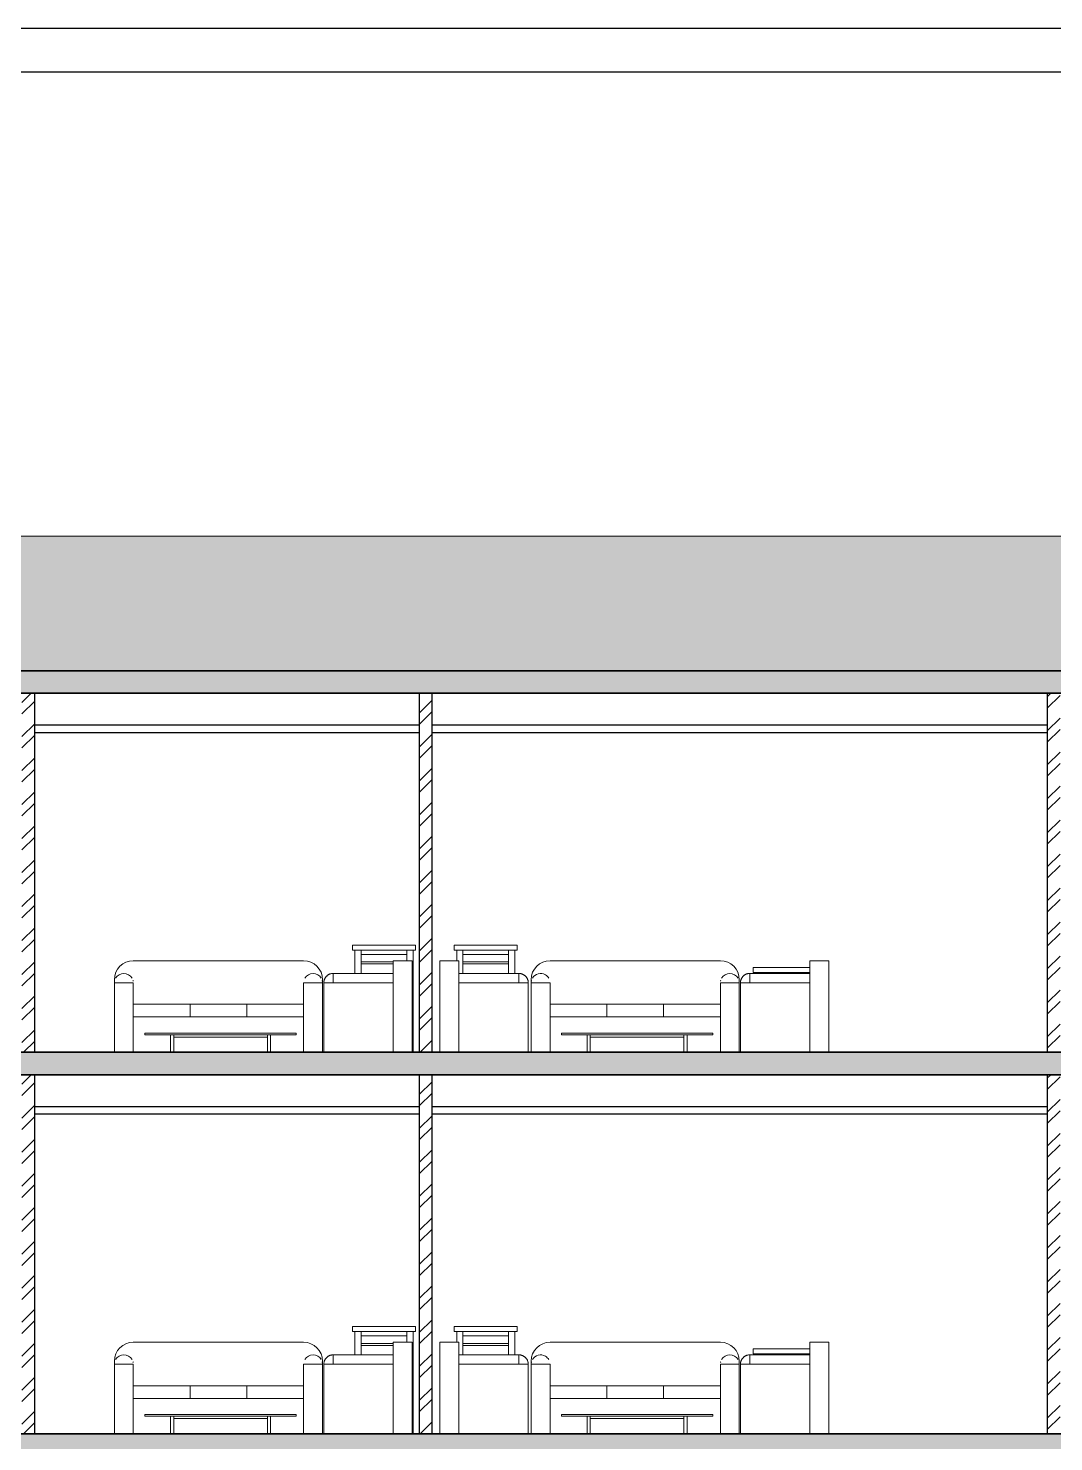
# Model space of a CAD drawing. Header units: inches. Extents: x 13884 to 18519, y 5853 to 8310.
# Drawn here: x 14115.3 to 14435.3, y 6221.7 to 6662.7 of the extents above; entities that cross this region are included whole.
import ezdxf

# ---------------------------------------------------------------- set-up
doc = ezdxf.new("R2010")
doc.units = ezdxf.units.IN
doc.header["$LTSCALE"] = 0.5
doc.header["$MEASUREMENT"] = 0
for name, color, linetype, lineweight in [('A-CLNGSUM', 5, 'Continuous', 9), ('A-FLOROTM', 6, 'Continuous', 9), ('A-WALL', 2, 'Continuous', 9), ('G-PLANOTM', 6, 'Continuous', 9), ('I-DETLFUM', 2, 'Continuous', 9)]:
    doc.layers.add(name, color=color, linetype=linetype, lineweight=lineweight)
doc.layers.add('Template', color=7, linetype='Continuous')

# ---------------------------------------------------------------- blocks, each defined once
blk = doc.blocks.new('Sofa Three Seater - 1650 x 700 mm-171632-Section 1')
at = {"layer": 'G-PLANOTM', "color": 7}
for p, q in [((35.39, 163.54), (29.49, 163.54)), ((29.49, 163.34), (29.49, 163.54)), ((29.49, 162.75), (29.49, 163.34)), ((35.39, 163.54), (35.39, 163.34)), ((35.39, 163.34), (35.39, 162.75)), ((10.78, 159.61), (10.78, 159.21)), ((29.49, 159.61), (10.78, 159.61)), ((10.78, 159.21), (10.78, 159.61)), ((10.78, 159.21), (10.78, 158.74)), ((10.78, 158.74), (10.78, 159.21)), ((29.49, 160.59), (29.49, 162.75)), ((29.49, 159.17), (29.49, 160.59)), ((29.49, 157.64), (29.49, 159.17)), ((35.39, 162.75), (35.39, 160.59)), ((35.39, 160.59), (35.39, 159.17)), ((35.39, 159.17), (35.39, 157.64)), ((7.83, 156.65), (7.83, 135)), ((7.83, 156.65), (7.93, 156.65)), ((7.93, 156.65), (7.83, 156.65)), ((7.93, 156.65), (8.7, 156.65)), ((8.7, 156.65), (7.93, 156.65)), ((8.7, 156.65), (9.31, 156.65)), ((9.31, 156.65), (8.7, 156.65)), ((9.31, 156.65), (10.78, 156.65)), ((10.78, 156.65), (9.31, 156.65)), ((10.78, 158.74), (10.78, 158.13)), ((10.78, 158.13), (10.78, 158.74)), ((10.78, 158.13), (10.78, 156.65)), ((10.78, 156.65), (10.78, 158.13)), ((10.78, 156.65), (29.49, 156.65)), ((29.49, 156.65), (10.78, 156.65)), ((29.49, 156.65), (29.49, 157.64)), ((29.49, 135), (29.49, 156.65)), ((29.49, 156.65), (29.49, 135)), ((35.39, 157.64), (35.39, 135))]:
    blk.add_line(p, q, dxfattribs=at)
for points in [[(10.78, 159.61), (10.67, 159.6), (10.55, 159.6), (10.43, 159.59), (10.31, 159.57), (10.2, 159.55), (10.08, 159.52), (9.97, 159.49), (9.86, 159.46), (9.74, 159.42), (9.63, 159.37), (9.53, 159.33), (9.42, 159.27), (9.32, 159.22), (9.22, 159.16), (9.12, 159.09), (9.02, 159.02), (8.93, 158.95), (8.84, 158.87), (8.75, 158.79), (8.67, 158.71), (8.59, 158.62), (8.51, 158.53), (8.44, 158.44), (8.37, 158.35), (8.3, 158.25), (8.24, 158.15), (8.18, 158.05), (8.13, 157.94), (8.08, 157.83), (8.03, 157.72), (7.99, 157.61), (7.96, 157.5), (7.92, 157.39), (7.9, 157.27), (7.87, 157.16), (7.86, 157.04), (7.84, 156.92), (7.84, 156.8), (7.83, 156.69)], [(10.78, 159.61), (10.67, 159.6), (10.55, 159.6), (10.43, 159.59), (10.31, 159.57), (10.2, 159.55), (10.08, 159.52), (9.97, 159.49), (9.86, 159.46), (9.74, 159.42), (9.63, 159.37), (9.53, 159.33), (9.42, 159.27), (9.32, 159.22), (9.22, 159.16), (9.12, 159.09), (9.02, 159.02), (8.93, 158.95), (8.84, 158.87), (8.75, 158.79), (8.67, 158.71), (8.59, 158.62), (8.51, 158.53), (8.44, 158.44), (8.37, 158.35), (8.3, 158.25), (8.24, 158.15), (8.18, 158.05), (8.13, 157.94), (8.08, 157.83), (8.03, 157.72), (7.99, 157.61), (7.96, 157.5), (7.92, 157.39), (7.9, 157.27), (7.87, 157.16), (7.86, 157.04), (7.84, 156.92), (7.84, 156.8), (7.83, 156.69), (7.83, 156.65)]]:
    blk.add_lwpolyline(points, dxfattribs=at)
blk = doc.blocks.new('Sofa Three Seater - 1650 x 700 mm-V2-Section 1')
at = {"layer": 'G-PLANOTM', "color": 7}
for p, q in [((1.59, 163.54), (-51.56, 163.54)), ((-57.47, 157.64), (-57.47, 156.65)), ((-57.47, 156.65), (-57.47, 135)), ((-57.47, 156.65), (-57.07, 156.65)), ((-57.07, 156.65), (-57.47, 156.65)), ((-57.07, 156.65), (-56.6, 156.65)), ((-56.6, 156.65), (-57.07, 156.65)), ((-56.6, 156.65), (-55.28, 156.65)), ((-55.28, 156.65), (-56.6, 156.65)), ((-55.28, 156.65), (-54.51, 156.65)), ((-54.51, 156.65), (-55.28, 156.65)), ((-54.51, 156.65), (-53.75, 156.65)), ((-53.75, 156.65), (-54.51, 156.65)), ((-53.75, 156.65), (-52.43, 156.65)), ((-52.43, 156.65), (-53.75, 156.65)), ((-52.43, 156.65), (-51.96, 156.65)), ((-51.96, 156.65), (-52.43, 156.65)), ((-51.96, 156.65), (-51.56, 156.65)), ((-51.56, 156.65), (-51.96, 156.65)), ((-51.56, 135), (-51.56, 156.65)), ((1.59, 156.65), (1.59, 135)), ((1.59, 156.65), (1.98, 156.65)), ((1.98, 156.65), (1.59, 156.65)), ((1.98, 156.65), (2.45, 156.65)), ((2.45, 156.65), (1.98, 156.65)), ((2.45, 156.65), (3.06, 156.65)), ((3.06, 156.65), (2.45, 156.65)), ((3.06, 156.65), (3.78, 156.65)), ((3.78, 156.65), (3.06, 156.65)), ((3.78, 156.65), (4.54, 156.65)), ((4.54, 156.65), (3.78, 156.65)), ((4.54, 156.65), (5.31, 156.65)), ((5.31, 156.65), (4.54, 156.65)), ((5.31, 156.65), (6.63, 156.65)), ((6.63, 156.65), (5.31, 156.65)), ((6.63, 156.65), (7.1, 156.65)), ((7.1, 156.65), (6.63, 156.65)), ((7.1, 156.65), (7.49, 156.65)), ((7.49, 156.65), (7.1, 156.65)), ((7.49, 156.65), (7.49, 157.64)), ((7.49, 135), (7.49, 156.65)), ((-51.56, 149.96), (-51.35, 149.96)), ((-51.35, 149.96), (-51.1, 149.96)), ((-51.1, 149.96), (-50.39, 149.96)), ((-50.39, 149.96), (-49.99, 149.96)), ((-49.99, 149.96), (-35.42, 149.96)), ((-35.42, 149.96), (-35.01, 149.96)), ((-35.01, 149.96), (-34.63, 149.96)), ((-34.63, 149.96), (-34.31, 149.96)), ((-34.31, 149.96), (-34.06, 149.96)), ((-34.06, 149.96), (-33.9, 149.96)), ((-33.9, 149.96), (-33.84, 149.96)), ((-33.84, 146.02), (-33.84, 149.96)), ((-33.84, 149.96), (-33.84, 146.02)), ((-33.84, 149.96), (-33.79, 149.96)), ((-33.79, 149.96), (-33.63, 149.96)), ((-33.63, 149.96), (-33.38, 149.96)), ((-33.38, 149.96), (-33.06, 149.96)), ((-33.06, 149.96), (-32.68, 149.96)), ((-32.68, 149.96), (-32.27, 149.96)), ((-32.27, 149.96), (-17.7, 149.96)), ((-17.7, 149.96), (-17.3, 149.96)), ((-17.3, 149.96), (-16.92, 149.96)), ((-16.92, 149.96), (-16.59, 149.96)), ((-16.59, 149.96), (-16.34, 149.96)), ((-16.34, 149.96), (-16.18, 149.96)), ((-16.18, 149.96), (-16.13, 149.96)), ((-16.13, 146.02), (-16.13, 149.96)), ((-16.13, 149.96), (-16.13, 146.02)), ((-16.13, 149.96), (-16.07, 149.96)), ((-16.07, 149.96), (-15.92, 149.96)), ((-15.92, 149.96), (-15.67, 149.96)), ((-15.67, 149.96), (-15.34, 149.96)), ((-15.34, 149.96), (-14.96, 149.96)), ((-14.96, 149.96), (-14.55, 149.96)), ((-14.55, 149.96), (0.01, 149.96)), ((0.01, 149.96), (0.42, 149.96)), ((0.42, 149.96), (1.13, 149.96)), ((1.13, 149.96), (1.38, 149.96)), ((1.38, 149.96), (1.59, 149.96)), ((-51.56, 146.02), (-49.99, 146.02)), ((-51.56, 135), (-51.56, 146.02)), ((-35.42, 146.02), (-49.99, 146.02)), ((-49.99, 146.02), (-35.42, 146.02)), ((-35.42, 146.02), (-32.27, 146.02)), ((-17.7, 146.02), (-32.27, 146.02)), ((-32.27, 146.02), (-17.7, 146.02)), ((-17.7, 146.02), (-14.55, 146.02)), ((0.01, 146.02), (-14.55, 146.02)), ((-14.55, 146.02), (0.01, 146.02)), ((0.01, 146.02), (1.59, 146.02)), ((1.59, 135), (1.59, 146.02))]:
    blk.add_line(p, q, dxfattribs=at)
for centre, radius, start, end in [((-51.56, 157.64), 5.91, 90, 180), ((1.59, 157.64), 5.91, 360, 90), ((-54.51, 156.65), 2.95, 60, 150), ((-54.51, 156.65), 2.95, 60, 150), ((-54.51, 156.65), 2.95, 30, 59.4043), ((-54.51, 156.65), 2.95, 30, 59.4043), ((4.54, 156.65), 2.95, 30, 150), ((4.54, 156.65), 2.95, 30, 150), ((-54.51, 156.65), 2.95, 165, 169.14), ((-54.51, 156.65), 2.95, 165, 169.14), ((4.54, 156.65), 2.95, 165, 169.14), ((4.54, 156.65), 2.95, 165, 169.14)]:
    blk.add_arc(centre, radius, start, end, dxfattribs=at)
blk = doc.blocks.new('Sofa Three Seater - 1650 x 700 mm-V3-Section 1')
at = {"layer": 'G-PLANOTM', "color": 7}
for p, q in [((-80.01, 163.54), (-85.92, 163.54)), ((-85.92, 163.34), (-85.92, 163.54)), ((-85.92, 162.75), (-85.92, 163.34)), ((-80.01, 163.54), (-80.01, 163.34)), ((-80.01, 163.34), (-80.01, 162.75)), ((-85.92, 160.59), (-85.92, 162.75)), ((-85.92, 159.17), (-85.92, 160.59)), ((-85.92, 157.64), (-85.92, 159.17)), ((-80.01, 162.75), (-80.01, 160.59)), ((-80.01, 160.59), (-80.01, 159.17)), ((-61.31, 159.61), (-80.01, 159.61)), ((-80.01, 159.17), (-80.01, 157.64)), ((-61.31, 159.21), (-61.31, 159.61)), ((-61.31, 159.61), (-61.31, 159.21)), ((-61.31, 158.74), (-61.31, 159.21)), ((-61.31, 159.21), (-61.31, 158.74)), ((-85.92, 135), (-85.92, 157.64)), ((-80.01, 157.64), (-80.01, 156.65)), ((-80.01, 156.65), (-80.01, 135)), ((-80.01, 156.65), (-61.31, 156.65)), ((-80.01, 156.65), (-80.01, 135)), ((-80.01, 156.65), (-61.31, 156.65)), ((-61.31, 158.13), (-61.31, 158.74)), ((-61.31, 158.74), (-61.31, 158.13)), ((-61.31, 156.65), (-61.31, 158.13)), ((-61.31, 158.13), (-61.31, 156.65)), ((-61.31, 156.65), (-59.84, 156.65)), ((-59.84, 156.65), (-61.31, 156.65)), ((-59.84, 156.65), (-59.22, 156.65)), ((-59.22, 156.65), (-59.84, 156.65)), ((-59.22, 156.65), (-58.46, 156.65)), ((-58.46, 156.65), (-59.22, 156.65)), ((-58.46, 156.65), (-58.36, 156.65)), ((-58.36, 156.65), (-58.46, 156.65)), ((-58.36, 135), (-58.36, 156.65))]:
    blk.add_line(p, q, dxfattribs=at)
for points in [[(-58.36, 156.65), (-58.36, 156.77), (-58.37, 156.89), (-58.38, 157.01), (-58.4, 157.12), (-58.42, 157.24), (-58.44, 157.36), (-58.47, 157.47), (-58.51, 157.58), (-58.55, 157.69), (-58.59, 157.8), (-58.64, 157.91), (-58.69, 158.02), (-58.75, 158.12), (-58.81, 158.22), (-58.87, 158.32), (-58.94, 158.42), (-59.02, 158.51), (-59.09, 158.6), (-59.17, 158.69), (-59.25, 158.77), (-59.34, 158.85), (-59.43, 158.93), (-59.52, 159), (-59.62, 159.07), (-59.72, 159.14), (-59.82, 159.2), (-59.92, 159.26), (-60.03, 159.31), (-60.13, 159.36), (-60.24, 159.41), (-60.35, 159.45), (-60.47, 159.48), (-60.58, 159.51), (-60.69, 159.54), (-60.81, 159.56), (-60.93, 159.58), (-61.04, 159.59), (-61.16, 159.6), (-61.28, 159.61), (-61.31, 159.61)], [(-58.36, 156.65), (-58.36, 156.77), (-58.37, 156.89), (-58.38, 157.01), (-58.4, 157.12), (-58.42, 157.24), (-58.44, 157.36), (-58.47, 157.47), (-58.51, 157.58), (-58.55, 157.69), (-58.59, 157.8), (-58.64, 157.91), (-58.69, 158.02), (-58.75, 158.12), (-58.81, 158.22), (-58.87, 158.32), (-58.94, 158.42), (-59.02, 158.51), (-59.09, 158.6), (-59.17, 158.69), (-59.25, 158.77), (-59.34, 158.85), (-59.43, 158.93), (-59.52, 159), (-59.62, 159.07), (-59.72, 159.14), (-59.82, 159.2), (-59.92, 159.26), (-60.03, 159.31), (-60.13, 159.36), (-60.24, 159.41), (-60.35, 159.45), (-60.47, 159.48), (-60.58, 159.51), (-60.69, 159.54), (-60.81, 159.56), (-60.93, 159.58), (-61.04, 159.59), (-61.16, 159.6), (-61.28, 159.61)]]:
    blk.add_lwpolyline(points, dxfattribs=at)
blk = doc.blocks.new('Table - Coffee _3_ - 1200 x 760mm-171633-Section 1')
at = {"layer": 'I-DETLFUM', "color": 252}
for p, q in [((-48.01, 140.99), (-0.77, 140.99)), ((-48.01, 140.99), (-48.01, 140.49)), ((-0.77, 140.49), (-48.01, 140.49)), ((-40.01, 135), (-40.01, 140.49)), ((-39.01, 140.49), (-39.01, 135)), ((-9.77, 139.74), (-39.01, 139.74)), ((-9.77, 135), (-9.77, 140.49)), ((-8.77, 140.49), (-8.77, 135)), ((-0.77, 140.99), (-0.77, 140.49))]:
    blk.add_line(p, q, dxfattribs=at)
blk = doc.blocks.new('Stool _4_ - 650 x 500mm-171634-Section 1')
at = {"layer": 'I-DETLFUM', "color": 252}
for p, q in [((11.77, 161.46), (29.49, 161.46)), ((11.77, 159.89), (11.77, 161.46)), ((29.49, 159.89), (11.77, 159.89)), ((12.56, 159.61), (12.56, 159.89)), ((14.52, 159.89), (14.52, 159.61)), ((28.7, 159.6), (28.7, 159.89))]:
    blk.add_line(p, q, dxfattribs=at)
blk = doc.blocks.new('Stool _4_ - 650 x 500mm-V4-Section 1')
at = {"layer": 'I-DETLFUM', "color": 252}
for p, q in [((-81.48, 168.46), (-61.8, 168.46)), ((-81.48, 166.89), (-81.48, 168.46)), ((-61.8, 168.46), (-61.8, 166.89)), ((-61.8, 166.89), (-81.48, 166.89)), ((-80.69, 163.54), (-80.69, 166.89)), ((-78.73, 166.89), (-78.73, 159.61)), ((-64.55, 165.5), (-78.73, 165.5)), ((-64.55, 163.18), (-78.73, 163.18)), ((-64.55, 159.61), (-64.55, 166.89)), ((-62.58, 166.89), (-62.58, 159.6)), ((-78.73, 162.55), (-64.55, 162.55))]:
    blk.add_line(p, q, dxfattribs=at)
blk = doc.blocks.new('Sofa Three Seater - 1650 x 700 mm-164747-Section 1')
at = {"layer": 'G-PLANOTM', "color": 7}
for p, q in [((-128.47, 163.54), (-181.62, 163.54)), ((-187.52, 157.64), (-187.52, 156.65)), ((-187.52, 156.65), (-187.52, 135)), ((-187.52, 156.65), (-187.13, 156.65)), ((-187.52, 156.65), (-186.94, 156.65)), ((-187.13, 156.65), (-187.52, 156.65)), ((-187.13, 156.65), (-186.66, 156.65)), ((-186.66, 156.65), (-187.13, 156.65)), ((-186.66, 156.65), (-185.33, 156.65)), ((-185.33, 156.65), (-186.66, 156.65)), ((-185.33, 156.65), (-184.57, 156.65)), ((-184.57, 156.65), (-185.33, 156.65)), ((-184.57, 156.65), (-183.8, 156.65)), ((-183.8, 156.65), (-184.57, 156.65)), ((-183.8, 156.65), (-183.09, 156.65)), ((-183.09, 156.65), (-183.8, 156.65)), ((-183.09, 156.65), (-182.48, 156.65)), ((-182.48, 156.65), (-183.09, 156.65)), ((-182.48, 156.65), (-182.01, 156.65)), ((-182.01, 156.65), (-182.48, 156.65)), ((-182.2, 156.65), (-181.62, 156.65)), ((-182.01, 156.65), (-181.62, 156.65)), ((-181.62, 156.65), (-182.01, 156.65)), ((-181.62, 135), (-181.62, 156.65)), ((-128.47, 156.65), (-128.47, 135)), ((-128.47, 156.65), (-128.07, 156.65)), ((-128.47, 156.65), (-127.89, 156.65)), ((-128.07, 156.65), (-128.47, 156.65)), ((-128.07, 156.65), (-127.6, 156.65)), ((-127.6, 156.65), (-128.07, 156.65)), ((-127.6, 156.65), (-126.99, 156.65)), ((-126.99, 156.65), (-127.6, 156.65)), ((-126.99, 156.65), (-126.28, 156.65)), ((-126.28, 156.65), (-126.99, 156.65)), ((-126.28, 156.65), (-125.51, 156.65)), ((-125.51, 156.65), (-126.28, 156.65)), ((-125.51, 156.65), (-124.75, 156.65)), ((-124.75, 156.65), (-125.51, 156.65)), ((-124.75, 156.65), (-123.43, 156.65)), ((-123.43, 156.65), (-124.75, 156.65)), ((-123.43, 156.65), (-122.96, 156.65)), ((-122.96, 156.65), (-123.43, 156.65)), ((-123.14, 156.65), (-122.56, 156.65)), ((-122.96, 156.65), (-122.56, 156.65)), ((-122.56, 156.65), (-122.96, 156.65)), ((-122.56, 156.65), (-122.56, 157.64)), ((-122.56, 135), (-122.56, 156.65)), ((-181.62, 149.96), (-181.4, 149.96)), ((-181.4, 149.96), (-181.15, 149.96)), ((-181.15, 149.96), (-180.45, 149.96)), ((-180.45, 149.96), (-180.04, 149.96)), ((-180.04, 149.96), (-165.47, 149.96)), ((-165.47, 149.96), (-165.07, 149.96)), ((-165.07, 149.96), (-164.69, 149.96)), ((-164.69, 149.96), (-164.36, 149.96)), ((-164.36, 149.96), (-164.11, 149.96)), ((-164.11, 149.96), (-163.95, 149.96)), ((-163.95, 149.96), (-163.9, 149.96)), ((-163.9, 149.96), (-163.9, 146.02)), ((-163.9, 149.96), (-163.85, 149.96)), ((-163.9, 146.02), (-163.9, 149.96)), ((-163.85, 149.96), (-163.69, 149.96)), ((-163.69, 149.96), (-163.44, 149.96)), ((-163.44, 149.96), (-163.11, 149.96)), ((-163.11, 149.96), (-162.73, 149.96)), ((-162.73, 149.96), (-162.32, 149.96)), ((-162.32, 149.96), (-147.76, 149.96)), ((-147.76, 149.96), (-147.35, 149.96)), ((-147.35, 149.96), (-146.97, 149.96)), ((-146.97, 149.96), (-146.64, 149.96)), ((-146.64, 149.96), (-146.39, 149.96)), ((-146.39, 149.96), (-146.24, 149.96)), ((-146.24, 149.96), (-146.18, 149.96)), ((-146.18, 149.96), (-146.18, 146.02)), ((-146.18, 149.96), (-146.13, 149.96)), ((-146.18, 146.02), (-146.18, 149.96)), ((-146.13, 149.96), (-145.97, 149.96)), ((-145.97, 149.96), (-145.72, 149.96)), ((-145.72, 149.96), (-145.4, 149.96)), ((-145.4, 149.96), (-145.02, 149.96)), ((-145.02, 149.96), (-144.61, 149.96)), ((-144.61, 149.96), (-130.04, 149.96)), ((-130.04, 149.96), (-129.63, 149.96)), ((-129.63, 149.96), (-128.93, 149.96)), ((-128.93, 149.96), (-128.68, 149.96)), ((-128.68, 149.96), (-128.47, 149.96)), ((-181.62, 146.02), (-180.04, 146.02)), ((-181.62, 146.02), (-181.62, 135)), ((-165.47, 146.02), (-180.04, 146.02)), ((-180.04, 146.02), (-165.47, 146.02)), ((-165.47, 146.02), (-162.32, 146.02)), ((-147.76, 146.02), (-162.32, 146.02)), ((-162.32, 146.02), (-147.76, 146.02)), ((-147.76, 146.02), (-144.61, 146.02)), ((-130.04, 146.02), (-144.61, 146.02)), ((-144.61, 146.02), (-130.04, 146.02)), ((-130.04, 146.02), (-128.47, 146.02)), ((-128.47, 146.02), (-128.47, 135))]:
    blk.add_line(p, q, dxfattribs=at)
for centre, radius, start, end in [((-181.62, 157.64), 5.91, 90, 180), ((-128.47, 157.64), 5.91, 360, 90), ((-184.57, 156.65), 2.95, 30, 150), ((-184.57, 156.65), 2.95, 30, 150), ((-125.51, 156.65), 2.95, 30, 150), ((-125.51, 156.65), 2.95, 30, 150), ((-184.57, 156.65), 2.95, 10.86, 15), ((-184.57, 156.65), 2.95, 10.86, 15), ((-125.51, 156.65), 2.95, 10.86, 15), ((-125.51, 156.65), 2.95, 10.86, 15)]:
    blk.add_arc(centre, radius, start, end, dxfattribs=at)
blk = doc.blocks.new('Sofa Three Seater - 1650 x 700 mm-V5-Section 1')
at = {"layer": 'G-PLANOTM', "color": 7}
for p, q in [((-94.61, 163.54), (-100.51, 163.54)), ((-100.51, 163.34), (-100.51, 163.54)), ((-100.51, 162.75), (-100.51, 163.34)), ((-94.61, 163.54), (-94.61, 163.34)), ((-94.61, 163.34), (-94.61, 162.75)), ((-119.22, 159.61), (-119.22, 159.21)), ((-100.51, 159.61), (-119.22, 159.61)), ((-119.22, 159.21), (-119.22, 159.61)), ((-119.22, 159.21), (-119.22, 158.74)), ((-119.22, 158.74), (-119.22, 159.21)), ((-100.51, 160.59), (-100.51, 162.75)), ((-100.51, 159.17), (-100.51, 160.59)), ((-100.51, 157.64), (-100.51, 159.17)), ((-94.61, 162.75), (-94.61, 160.59)), ((-94.61, 160.59), (-94.61, 159.17)), ((-94.61, 159.17), (-94.61, 157.64)), ((-122.17, 156.65), (-122.17, 135)), ((-122.17, 156.65), (-122.07, 156.65)), ((-122.07, 156.65), (-122.17, 156.65)), ((-122.07, 156.65), (-121.3, 156.65)), ((-121.3, 156.65), (-122.07, 156.65)), ((-121.3, 156.65), (-120.69, 156.65)), ((-120.69, 156.65), (-121.3, 156.65)), ((-120.69, 156.65), (-119.22, 156.65)), ((-119.22, 156.65), (-120.69, 156.65)), ((-119.22, 158.74), (-119.22, 158.13)), ((-119.22, 158.13), (-119.22, 158.74)), ((-119.22, 158.13), (-119.22, 156.65)), ((-119.22, 156.65), (-119.22, 158.13)), ((-119.22, 156.65), (-100.51, 156.65)), ((-119.22, 156.65), (-100.51, 156.65)), ((-100.51, 156.65), (-100.51, 157.64)), ((-100.51, 135), (-100.51, 156.65)), ((-100.51, 135), (-100.51, 156.65)), ((-94.61, 157.64), (-94.61, 135))]:
    blk.add_line(p, q, dxfattribs=at)
for points in [[(-119.22, 159.61), (-119.33, 159.6), (-119.45, 159.6), (-119.57, 159.59), (-119.69, 159.57), (-119.8, 159.55), (-119.92, 159.52), (-120.03, 159.49), (-120.14, 159.46), (-120.26, 159.42), (-120.37, 159.37), (-120.47, 159.33), (-120.58, 159.27), (-120.68, 159.22), (-120.78, 159.16), (-120.88, 159.09), (-120.98, 159.02), (-121.07, 158.95), (-121.16, 158.87), (-121.25, 158.79), (-121.33, 158.71), (-121.41, 158.62), (-121.49, 158.53), (-121.56, 158.44), (-121.63, 158.35), (-121.7, 158.25), (-121.76, 158.15), (-121.82, 158.05), (-121.87, 157.94), (-121.92, 157.83), (-121.97, 157.72), (-122.01, 157.61), (-122.04, 157.5), (-122.08, 157.39), (-122.1, 157.27), (-122.13, 157.16), (-122.14, 157.04), (-122.16, 156.92), (-122.16, 156.8), (-122.17, 156.69), (-122.17, 156.65)], [(-119.22, 159.61), (-119.33, 159.6), (-119.45, 159.6), (-119.57, 159.59), (-119.69, 159.57), (-119.8, 159.55), (-119.92, 159.52), (-120.03, 159.49), (-120.14, 159.46), (-120.26, 159.42), (-120.37, 159.37), (-120.47, 159.33), (-120.58, 159.27), (-120.68, 159.22), (-120.78, 159.16), (-120.88, 159.09), (-120.98, 159.02), (-121.07, 158.95), (-121.16, 158.87), (-121.25, 158.79), (-121.33, 158.71), (-121.41, 158.62), (-121.49, 158.53), (-121.56, 158.44), (-121.63, 158.35), (-121.7, 158.25), (-121.76, 158.15), (-121.82, 158.05), (-121.87, 157.94), (-121.92, 157.83), (-121.97, 157.72), (-122.01, 157.61), (-122.04, 157.5), (-122.08, 157.39), (-122.1, 157.27), (-122.13, 157.16), (-122.14, 157.04), (-122.16, 156.92), (-122.16, 156.8), (-122.17, 156.69)]]:
    blk.add_lwpolyline(points, dxfattribs=at)
blk = doc.blocks.new('Table - Coffee _3_ - 1200 x 760mm-170253-Section 1')
at = {"layer": 'I-DETLFUM', "color": 252}
for p, q in [((-178.01, 140.99), (-130.77, 140.99)), ((-178.01, 140.99), (-178.01, 140.49)), ((-130.77, 140.49), (-178.01, 140.49)), ((-170.01, 135), (-170.01, 140.49)), ((-169.01, 140.49), (-169.01, 135)), ((-139.77, 139.74), (-169.01, 139.74)), ((-139.77, 135), (-139.77, 140.49)), ((-138.77, 140.49), (-138.77, 135)), ((-130.77, 140.49), (-130.77, 140.99))]:
    blk.add_line(p, q, dxfattribs=at)
blk = doc.blocks.new('Stool _4_ - 650 x 500mm-171093-Section 1')
at = {"layer": 'I-DETLFUM', "color": 252}
for p, q in [((-113.23, 168.46), (-93.55, 168.46)), ((-113.23, 166.89), (-113.23, 168.46)), ((-93.55, 168.46), (-93.55, 166.89)), ((-93.55, 166.89), (-113.23, 166.89)), ((-112.44, 159.61), (-112.44, 166.89)), ((-110.48, 166.89), (-110.48, 159.61)), ((-96.3, 165.5), (-110.48, 165.5)), ((-100.51, 163.18), (-110.48, 163.18)), ((-96.3, 163.54), (-96.3, 166.89)), ((-94.33, 166.89), (-94.33, 135)), ((-110.48, 162.55), (-100.51, 162.55))]:
    blk.add_line(p, q, dxfattribs=at)
blk = doc.blocks.new('Sofa Three Seater - 1650 x 700 mm-V10-Section 1')
at = {"layer": 'G-PLANOTM', "color": 7}
for p, q in [((10.78, 401.61), (10.78, 401.21)), ((29.49, 401.61), (10.78, 401.61)), ((10.78, 401.21), (10.78, 401.61)), ((35.39, 405.54), (29.49, 405.54)), ((29.49, 405.34), (29.49, 405.54)), ((29.49, 404.75), (29.49, 405.34)), ((29.49, 402.59), (29.49, 404.75)), ((29.49, 401.17), (29.49, 402.59)), ((35.39, 405.54), (35.39, 405.34)), ((35.39, 405.34), (35.39, 404.75)), ((35.39, 404.75), (35.39, 402.59)), ((35.39, 402.59), (35.39, 401.17)), ((7.83, 398.65), (7.83, 377)), ((7.83, 398.65), (7.93, 398.65)), ((7.93, 398.65), (7.83, 398.65)), ((7.93, 398.65), (8.7, 398.65)), ((8.7, 398.65), (7.93, 398.65)), ((8.7, 398.65), (9.31, 398.65)), ((9.31, 398.65), (8.7, 398.65)), ((9.31, 398.65), (10.78, 398.65)), ((10.78, 398.65), (9.31, 398.65)), ((10.78, 401.21), (10.78, 400.74)), ((10.78, 400.74), (10.78, 401.21)), ((10.78, 400.74), (10.78, 400.13)), ((10.78, 400.13), (10.78, 400.74)), ((10.78, 400.13), (10.78, 398.65)), ((10.78, 398.65), (10.78, 400.13)), ((10.78, 398.65), (29.49, 398.65)), ((29.49, 398.65), (10.78, 398.65)), ((29.49, 399.64), (29.49, 401.17)), ((29.49, 377), (29.49, 399.64)), ((29.49, 398.65), (29.49, 377)), ((35.39, 401.17), (35.39, 399.64)), ((35.39, 399.64), (35.39, 377))]:
    blk.add_line(p, q, dxfattribs=at)
for points in [[(10.78, 401.61), (10.67, 401.6), (10.55, 401.6), (10.43, 401.59), (10.31, 401.57), (10.2, 401.55), (10.08, 401.52), (9.97, 401.49), (9.86, 401.46), (9.74, 401.42), (9.63, 401.37), (9.53, 401.33), (9.42, 401.27), (9.32, 401.22), (9.22, 401.16), (9.12, 401.09), (9.02, 401.02), (8.93, 400.95), (8.84, 400.87), (8.75, 400.79), (8.67, 400.71), (8.59, 400.62), (8.51, 400.53), (8.44, 400.44), (8.37, 400.35), (8.3, 400.25), (8.24, 400.15), (8.18, 400.05), (8.13, 399.94), (8.08, 399.83), (8.03, 399.72), (7.99, 399.61), (7.96, 399.5), (7.92, 399.39), (7.9, 399.27), (7.87, 399.16), (7.86, 399.04), (7.84, 398.92), (7.84, 398.8), (7.83, 398.69)], [(10.78, 401.61), (10.67, 401.6), (10.55, 401.6), (10.43, 401.59), (10.31, 401.57), (10.2, 401.55), (10.08, 401.52), (9.97, 401.49), (9.86, 401.46), (9.74, 401.42), (9.63, 401.37), (9.53, 401.33), (9.42, 401.27), (9.32, 401.22), (9.22, 401.16), (9.12, 401.09), (9.02, 401.02), (8.93, 400.95), (8.84, 400.87), (8.75, 400.79), (8.67, 400.71), (8.59, 400.62), (8.51, 400.53), (8.44, 400.44), (8.37, 400.35), (8.3, 400.25), (8.24, 400.15), (8.18, 400.05), (8.13, 399.94), (8.08, 399.83), (8.03, 399.72), (7.99, 399.61), (7.96, 399.5), (7.92, 399.39), (7.9, 399.27), (7.87, 399.16), (7.86, 399.04), (7.84, 398.92), (7.84, 398.8), (7.83, 398.69), (7.83, 398.65)]]:
    blk.add_lwpolyline(points, dxfattribs=at)
blk = doc.blocks.new('Sofa Three Seater - 1650 x 700 mm-V11-Section 1')
at = {"layer": 'G-PLANOTM', "color": 7}
for p, q in [((-80.01, 405.54), (-85.92, 405.54)), ((-85.92, 405.34), (-85.92, 405.54)), ((-85.92, 404.75), (-85.92, 405.34)), ((-85.92, 402.59), (-85.92, 404.75)), ((-85.92, 401.17), (-85.92, 402.59)), ((-80.01, 405.54), (-80.01, 405.34)), ((-80.01, 405.34), (-80.01, 404.75)), ((-80.01, 404.75), (-80.01, 402.59)), ((-80.01, 402.59), (-80.01, 401.17)), ((-61.31, 401.61), (-80.01, 401.61)), ((-61.31, 401.21), (-61.31, 401.61)), ((-61.31, 401.61), (-61.31, 401.21)), ((-85.92, 399.64), (-85.92, 401.17)), ((-85.92, 377), (-85.92, 399.64)), ((-80.01, 401.17), (-80.01, 399.64)), ((-80.01, 399.64), (-80.01, 377)), ((-80.01, 398.65), (-61.31, 398.65)), ((-80.01, 398.65), (-80.01, 377)), ((-80.01, 398.65), (-61.31, 398.65)), ((-61.31, 400.74), (-61.31, 401.21)), ((-61.31, 401.21), (-61.31, 400.74)), ((-61.31, 400.13), (-61.31, 400.74)), ((-61.31, 400.74), (-61.31, 400.13)), ((-61.31, 398.65), (-61.31, 400.13)), ((-61.31, 400.13), (-61.31, 398.65)), ((-61.31, 398.65), (-59.84, 398.65)), ((-59.84, 398.65), (-61.31, 398.65)), ((-59.84, 398.65), (-59.22, 398.65)), ((-59.22, 398.65), (-59.84, 398.65)), ((-59.22, 398.65), (-58.46, 398.65)), ((-58.46, 398.65), (-59.22, 398.65)), ((-58.46, 398.65), (-58.36, 398.65)), ((-58.36, 398.65), (-58.46, 398.65)), ((-58.36, 377), (-58.36, 398.65))]:
    blk.add_line(p, q, dxfattribs=at)
for points in [[(-58.36, 398.65), (-58.36, 398.77), (-58.37, 398.89), (-58.38, 399.01), (-58.4, 399.12), (-58.42, 399.24), (-58.44, 399.36), (-58.47, 399.47), (-58.51, 399.58), (-58.55, 399.69), (-58.59, 399.8), (-58.64, 399.91), (-58.69, 400.02), (-58.75, 400.12), (-58.81, 400.22), (-58.87, 400.32), (-58.94, 400.42), (-59.02, 400.51), (-59.09, 400.6), (-59.17, 400.69), (-59.25, 400.77), (-59.34, 400.85), (-59.43, 400.93), (-59.52, 401), (-59.62, 401.07), (-59.72, 401.14), (-59.82, 401.2), (-59.92, 401.26), (-60.03, 401.31), (-60.13, 401.36), (-60.24, 401.41), (-60.35, 401.45), (-60.47, 401.48), (-60.58, 401.51), (-60.69, 401.54), (-60.81, 401.56), (-60.93, 401.58), (-61.04, 401.59), (-61.16, 401.6), (-61.28, 401.61), (-61.31, 401.61)], [(-58.36, 398.65), (-58.36, 398.77), (-58.37, 398.89), (-58.38, 399.01), (-58.4, 399.12), (-58.42, 399.24), (-58.44, 399.36), (-58.47, 399.47), (-58.51, 399.58), (-58.55, 399.69), (-58.59, 399.8), (-58.64, 399.91), (-58.69, 400.02), (-58.75, 400.12), (-58.81, 400.22), (-58.87, 400.32), (-58.94, 400.42), (-59.02, 400.51), (-59.09, 400.6), (-59.17, 400.69), (-59.25, 400.77), (-59.34, 400.85), (-59.43, 400.93), (-59.52, 401), (-59.62, 401.07), (-59.72, 401.14), (-59.82, 401.2), (-59.92, 401.26), (-60.03, 401.31), (-60.13, 401.36), (-60.24, 401.41), (-60.35, 401.45), (-60.47, 401.48), (-60.58, 401.51), (-60.69, 401.54), (-60.81, 401.56), (-60.93, 401.58), (-61.04, 401.59), (-61.16, 401.6), (-61.28, 401.61)]]:
    blk.add_lwpolyline(points, dxfattribs=at)
blk = doc.blocks.new('Sofa Three Seater - 1650 x 700 mm-V12-Section 1')
at = {"layer": 'G-PLANOTM', "color": 7}
for p, q in [((-119.22, 401.61), (-119.22, 401.21)), ((-100.51, 401.61), (-119.22, 401.61)), ((-119.22, 401.21), (-119.22, 401.61)), ((-94.61, 405.54), (-100.51, 405.54)), ((-100.51, 405.34), (-100.51, 405.54)), ((-100.51, 404.75), (-100.51, 405.34)), ((-100.51, 402.59), (-100.51, 404.75)), ((-100.51, 401.17), (-100.51, 402.59)), ((-94.61, 405.54), (-94.61, 405.34)), ((-94.61, 405.34), (-94.61, 404.75)), ((-94.61, 404.75), (-94.61, 402.59)), ((-94.61, 402.59), (-94.61, 401.17)), ((-122.17, 398.65), (-122.17, 377)), ((-122.17, 398.65), (-122.07, 398.65)), ((-122.07, 398.65), (-122.17, 398.65)), ((-122.07, 398.65), (-121.3, 398.65)), ((-121.3, 398.65), (-122.07, 398.65)), ((-121.3, 398.65), (-119.22, 398.65)), ((-119.22, 398.65), (-121.3, 398.65)), ((-119.22, 401.21), (-119.22, 400.74)), ((-119.22, 400.74), (-119.22, 401.21)), ((-119.22, 400.74), (-119.22, 400.13)), ((-119.22, 400.13), (-119.22, 400.74)), ((-119.22, 400.13), (-119.22, 398.65)), ((-119.22, 398.65), (-119.22, 400.13)), ((-119.22, 398.65), (-100.51, 398.65)), ((-119.22, 398.65), (-100.51, 398.65)), ((-100.51, 399.64), (-100.51, 401.17)), ((-100.51, 377), (-100.51, 399.64)), ((-100.51, 377), (-100.51, 398.65)), ((-94.61, 401.17), (-94.61, 399.64)), ((-94.61, 399.64), (-94.61, 377))]:
    blk.add_line(p, q, dxfattribs=at)
for points in [[(-119.22, 401.61), (-119.33, 401.6), (-119.45, 401.6), (-119.57, 401.59), (-119.69, 401.57), (-119.8, 401.55), (-119.92, 401.52), (-120.03, 401.49), (-120.14, 401.46), (-120.26, 401.42), (-120.37, 401.37), (-120.47, 401.33), (-120.58, 401.27), (-120.68, 401.22), (-120.78, 401.16), (-120.88, 401.09), (-120.98, 401.02), (-121.07, 400.95), (-121.16, 400.87), (-121.25, 400.79), (-121.33, 400.71), (-121.41, 400.62), (-121.49, 400.53), (-121.56, 400.44), (-121.63, 400.35), (-121.7, 400.25), (-121.76, 400.15), (-121.82, 400.05), (-121.87, 399.94), (-121.92, 399.83), (-121.97, 399.72), (-122.01, 399.61), (-122.04, 399.5), (-122.08, 399.39), (-122.1, 399.27), (-122.13, 399.16), (-122.14, 399.04), (-122.16, 398.92), (-122.16, 398.8), (-122.17, 398.69), (-122.17, 398.65)], [(-119.22, 401.61), (-119.33, 401.6), (-119.45, 401.6), (-119.57, 401.59), (-119.69, 401.57), (-119.8, 401.55), (-119.92, 401.52), (-120.03, 401.49), (-120.14, 401.46), (-120.26, 401.42), (-120.37, 401.37), (-120.47, 401.33), (-120.58, 401.27), (-120.68, 401.22), (-120.78, 401.16), (-120.88, 401.09), (-120.98, 401.02), (-121.07, 400.95), (-121.16, 400.87), (-121.25, 400.79), (-121.33, 400.71), (-121.41, 400.62), (-121.49, 400.53), (-121.56, 400.44), (-121.63, 400.35), (-121.7, 400.25), (-121.76, 400.15), (-121.82, 400.05), (-121.87, 399.94), (-121.92, 399.83), (-121.97, 399.72), (-122.01, 399.61), (-122.04, 399.5), (-122.08, 399.39), (-122.1, 399.27), (-122.13, 399.16), (-122.14, 399.04), (-122.16, 398.92), (-122.16, 398.8), (-122.17, 398.69)]]:
    blk.add_lwpolyline(points, dxfattribs=at)
blk = doc.blocks.new('A3 Paper')
at = {"layer": 'Template', "color": 116}
for points in [[(44544.7, -27531.4), (69442.3, -27531.4), (69442.3, -45137.6), (44544.7, -45137.6)], [(69145.9, -44841.2), (44841.1, -44841.2), (44841.1, -27827.8), (69145.9, -27827.8)]]:
    blk.add_lwpolyline(points, close=True, dxfattribs=at)

msp = doc.modelspace()

# ---------------------------------------------------------------- hatches: boundary and pattern name
h = msp.add_hatch(color=256)
h.dxf.hatch_style = 1
h.paths.add_polyline_path([(14731.34918, 6504.22897), (13993.34918, 6504.22897), (13993.34918, 6462.22897), (14731.34918, 6462.22897)])
h = msp.add_hatch(color=256)
h.dxf.hatch_style = 1
h.paths.add_polyline_path([(14782.34918, 6462.22897), (13942.34918, 6462.22897), (13942.34918, 6455.22897), (14782.34918, 6455.22897)])
h = msp.add_hatch()
h.set_pattern_fill('ANSI32', color=256, scale=20)
h.set_pattern_definition([(45, (14598.2434, 5982.607), (-5.3033, 5.3033), []), (45, (14601.779, 5982.607), (-5.3033, 5.3033), [])])
h.paths.add_polyline_path([(13993.34918, 6455.22897), (13984.34918, 6455.22897), (13984.34918, 6443.22897), (13993.34918, 6443.22897)])
h.paths.add_polyline_path([(13993.34918, 6413.22897), (13984.34918, 6413.22897), (13984.34918, 6343.22897), (13993.34918, 6343.22897)])
h.paths.add_polyline_path([(14117.34918, 6455.22897), (14113.34918, 6455.22897), (14113.34918, 6343.22897), (14117.34918, 6343.22897)])
h.paths.add_polyline_path([(14241.34918, 6455.22897), (14237.34918, 6455.22897), (14237.34918, 6343.22897), (14241.34918, 6343.22897)])
h.paths.add_polyline_path([(14437.34918, 6455.22897), (14433.34918, 6455.22897), (14433.34918, 6343.22897), (14437.34918, 6343.22897)])
h.paths.add_polyline_path([(14581.34918, 6455.22897), (14577.34918, 6455.22897), (14577.34918, 6431.22897), (14581.34918, 6431.22897)])
h.paths.add_polyline_path([(14740.34918, 6455.22897), (14731.34918, 6455.22897), (14731.34918, 6427.22897), (14740.34918, 6427.22897)])
h = msp.add_hatch(color=256)
h.dxf.hatch_style = 1
h.paths.add_polyline_path([(14782.34918, 6343.22897), (13942.34918, 6343.22897), (13942.34918, 6336.22897), (14782.34918, 6336.22897)])
h = msp.add_hatch()
h.set_pattern_fill('ANSI32', color=256, scale=20)
h.set_pattern_definition([(45, (14598.2434, 5863.607), (-5.3033, 5.3033), []), (45, (14601.779, 5863.607), (-5.3033, 5.3033), [])])
h.paths.add_polyline_path([(13993.34918, 6336.22897), (13984.34918, 6336.22897), (13984.34918, 6324.22897), (13993.34918, 6324.22897)])
h.paths.add_polyline_path([(13993.34918, 6294.22897), (13984.34918, 6294.22897), (13984.34918, 6224.22897), (13993.34918, 6224.22897)])
h.paths.add_polyline_path([(14117.34918, 6336.22897), (14113.34918, 6336.22897), (14113.34918, 6224.22897), (14117.34918, 6224.22897)])
h.paths.add_polyline_path([(14241.34918, 6336.22897), (14237.34918, 6336.22897), (14237.34918, 6224.22897), (14241.34918, 6224.22897)])
h.paths.add_polyline_path([(14437.34918, 6336.22897), (14433.34918, 6336.22897), (14433.34918, 6224.22897), (14437.34918, 6224.22897)])
h.paths.add_polyline_path([(14581.34918, 6336.22897), (14577.34918, 6336.22897), (14577.34918, 6312.22897), (14581.34918, 6312.22897)])
h.paths.add_polyline_path([(14740.34918, 6336.22897), (14731.34918, 6336.22897), (14731.34918, 6308.22897), (14740.34918, 6308.22897)])
h = msp.add_hatch(color=256)
h.dxf.hatch_style = 1
h.paths.add_polyline_path([(14782.34918, 6224.22897), (13942.34918, 6224.22897), (13942.34918, 6217.22897), (14782.34918, 6217.22897)])

# ---------------------------------------------------------------- linework, layer by layer
at = {"layer": 'A-CLNGSUM', "lineweight": 25}
for p, q in [((14237.34918, 6445.22897), (14117.34918, 6445.22897)), ((14117.34918, 6442.98488), (14237.34918, 6442.98488)), ((14433.34918, 6445.22897), (14241.34918, 6445.22897)), ((14241.34918, 6442.98488), (14433.34918, 6442.98488)), ((14237.34918, 6326.22897), (14117.34918, 6326.22897)), ((14117.34918, 6323.98488), (14237.34918, 6323.98488)), ((14433.34918, 6326.22897), (14241.34918, 6326.22897)), ((14241.34918, 6323.98488), (14433.34918, 6323.98488))]:
    msp.add_line(p, q, dxfattribs=at)
at = {"layer": 'A-FLOROTM', "lineweight": 35}
for p, q in [((14782.34918, 6462.22897), (13942.34918, 6462.22897)), ((13942.34918, 6455.22897), (14782.34918, 6455.22897)), ((14466.12477, 6343.22897), (13984.34918, 6343.22897)), ((13984.34918, 6336.22897), (14782.34918, 6336.22897)), ((14466.12477, 6224.22897), (13984.34918, 6224.22897))]:
    msp.add_line(p, q, dxfattribs=at)
at = {"layer": 'A-WALL'}
msp.add_line((14731.34918, 6504.22897), (13993.34918, 6504.22897), dxfattribs=at)
at = {"layer": 'A-WALL', "lineweight": 25}
for p, q in [((14117.34918, 6343.22897), (14117.34918, 6455.22897)), ((14237.34918, 6455.22897), (14237.34918, 6343.22897)), ((14241.34918, 6343.22897), (14241.34918, 6455.22897)), ((14433.34918, 6455.22897), (14433.34918, 6343.22897)), ((14117.34918, 6224.22897), (14117.34918, 6336.22897)), ((14237.34918, 6336.22897), (14237.34918, 6224.22897)), ((14241.34918, 6224.22897), (14241.34918, 6336.22897)), ((14433.34918, 6336.22897), (14433.34918, 6224.22897))]:
    msp.add_line(p, q, dxfattribs=at)

# ---------------------------------------------------------------- block references
at = {"xscale": 0.04599530890905365, "yscale": 0.04599530890905365, "zscale": 0.04599530890905365}
msp.add_blockref('A3 Paper', (11835.20163, 7929.00862), dxfattribs=at)
at = {"layer": 'G-PLANOTM'}
for name, p in [('Sofa Three Seater - 1650 x 700 mm-164747-Section 1', (14329.73794, 6208.22897)), ('Sofa Three Seater - 1650 x 700 mm-V12-Section 1', (14329.73794, 5966.22897)), ('Sofa Three Seater - 1650 x 700 mm-V11-Section 1', (14329.73794, 5966.22897)), ('Sofa Three Seater - 1650 x 700 mm-V2-Section 1', (14329.73794, 6208.22897)), ('Sofa Three Seater - 1650 x 700 mm-V10-Section 1', (14329.73794, 5966.22897)), ('Sofa Three Seater - 1650 x 700 mm-164747-Section 1', (14329.73794, 6089.22897)), ('Sofa Three Seater - 1650 x 700 mm-V5-Section 1', (14329.73794, 6089.22897)), ('Sofa Three Seater - 1650 x 700 mm-V3-Section 1', (14329.73794, 6089.22897)), ('Sofa Three Seater - 1650 x 700 mm-V2-Section 1', (14329.73794, 6089.22897)), ('Sofa Three Seater - 1650 x 700 mm-171632-Section 1', (14329.73794, 6089.22897))]:
    msp.add_blockref(name, p, dxfattribs=at)
at = {"layer": 'I-DETLFUM'}
for name, p in [('Stool _4_ - 650 x 500mm-171093-Section 1', (14329.73794, 6208.22897)), ('Stool _4_ - 650 x 500mm-V4-Section 1', (14329.73794, 6208.22897)), ('Stool _4_ - 650 x 500mm-171634-Section 1', (14329.73794, 6208.22897)), ('Table - Coffee _3_ - 1200 x 760mm-170253-Section 1', (14329.73794, 6208.22897)), ('Table - Coffee _3_ - 1200 x 760mm-171633-Section 1', (14329.73794, 6208.22897)), ('Stool _4_ - 650 x 500mm-171093-Section 1', (14329.73794, 6089.22897)), ('Stool _4_ - 650 x 500mm-V4-Section 1', (14329.73794, 6089.22897)), ('Stool _4_ - 650 x 500mm-171634-Section 1', (14329.73794, 6089.22897)), ('Table - Coffee _3_ - 1200 x 760mm-170253-Section 1', (14329.73794, 6089.22897)), ('Table - Coffee _3_ - 1200 x 760mm-171633-Section 1', (14329.73794, 6089.22897))]:
    msp.add_blockref(name, p, dxfattribs=at)

doc.saveas('drawing.dxf')
